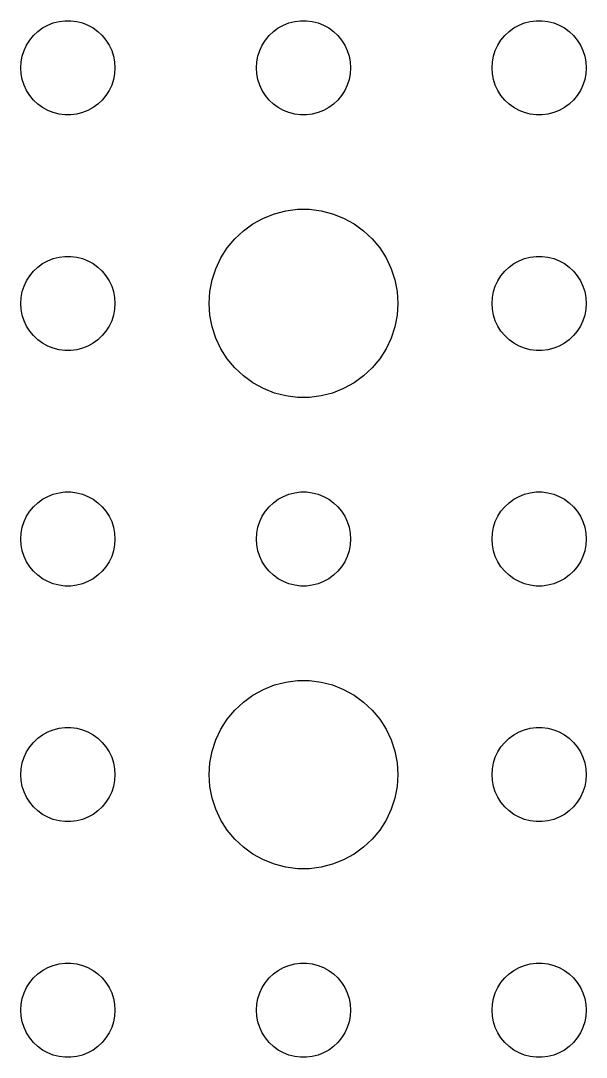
# Model space of a CAD drawing. Header units: metres. Extents: x -150 to 150, y -149 to 149.
# Drawn here: x 88.5 to 106.5, y -76.5 to -43.5 of the extents above; entities that cross this region are included whole.
import ezdxf

# ---------------------------------------------------------------- set-up
doc = ezdxf.new("R2010")
doc.units = ezdxf.units.M

msp = doc.modelspace()

# ---------------------------------------------------------------- linework, layer by layer
for p, q in [((89.5365, -43.5734), (89.7189, -43.5266)), ((89.7189, -43.5266), (89.9058, -43.503)), ((89.9058, -43.503), (90.0942, -43.503)), ((90.0942, -43.503), (90.2811, -43.5266)), ((90.2811, -43.5266), (90.4635, -43.5734)), ((97.0365, -43.5734), (97.2189, -43.5266)), ((97.2189, -43.5266), (97.4058, -43.503)), ((97.4058, -43.503), (97.5942, -43.503)), ((97.5942, -43.503), (97.7811, -43.5266)), ((97.7811, -43.5266), (97.9635, -43.5734)), ((104.536, -43.5734), (104.719, -43.5266)), ((104.719, -43.5266), (104.906, -43.503)), ((104.906, -43.503), (105.094, -43.503)), ((105.094, -43.503), (105.281, -43.5266)), ((105.281, -43.5266), (105.464, -43.5734)), ((88.9065, -43.9732), (89.0439, -43.8442)), ((89.0439, -43.8442), (89.1963, -43.7335)), ((89.1963, -43.7335), (89.3613, -43.6428)), ((89.3613, -43.6428), (89.5365, -43.5734)), ((90.4635, -43.5734), (90.6387, -43.6428)), ((90.6387, -43.6428), (90.8037, -43.7335)), ((90.8037, -43.7335), (90.9561, -43.8442)), ((90.9561, -43.8442), (91.0934, -43.9732)), ((96.4065, -43.9732), (96.5439, -43.8442)), ((96.5439, -43.8442), (96.6963, -43.7335)), ((96.6963, -43.7335), (96.8613, -43.6428)), ((96.8613, -43.6428), (97.0365, -43.5734)), ((97.9635, -43.5734), (98.1387, -43.6428)), ((98.1387, -43.6428), (98.3037, -43.7335)), ((98.3037, -43.7335), (98.4561, -43.8442)), ((98.4561, -43.8442), (98.5934, -43.9732)), ((103.907, -43.9732), (104.044, -43.8442)), ((104.044, -43.8442), (104.196, -43.7335)), ((104.196, -43.7335), (104.361, -43.6428)), ((104.361, -43.6428), (104.536, -43.5734)), ((105.464, -43.5734), (105.639, -43.6428)), ((105.639, -43.6428), (105.804, -43.7335)), ((105.804, -43.7335), (105.956, -43.8442)), ((105.956, -43.8442), (106.093, -43.9732)), ((88.6855, -44.2774), (88.7865, -44.1183)), ((88.7865, -44.1183), (88.9065, -43.9732)), ((91.0934, -43.9732), (91.2135, -44.1183)), ((91.2135, -44.1183), (91.3145, -44.2774)), ((96.1855, -44.2774), (96.2865, -44.1183)), ((96.2865, -44.1183), (96.4065, -43.9732)), ((98.5934, -43.9732), (98.7135, -44.1183)), ((98.7135, -44.1183), (98.8145, -44.2774)), ((103.686, -44.2774), (103.786, -44.1183)), ((103.786, -44.1183), (103.907, -43.9732)), ((106.093, -43.9732), (106.214, -44.1183)), ((106.214, -44.1183), (106.314, -44.2774)), ((88.5471, -44.627), (88.6053, -44.4478)), ((88.6053, -44.4478), (88.6855, -44.2774)), ((91.3145, -44.2774), (91.3947, -44.4478)), ((91.3947, -44.4478), (91.4529, -44.627)), ((96.0471, -44.627), (96.1053, -44.4478)), ((96.1053, -44.4478), (96.1855, -44.2774)), ((98.8145, -44.2774), (98.8947, -44.4478)), ((98.8947, -44.4478), (98.9529, -44.627)), ((103.547, -44.627), (103.605, -44.4478)), ((103.605, -44.4478), (103.686, -44.2774)), ((106.314, -44.2774), (106.395, -44.4478)), ((106.395, -44.4478), (106.453, -44.627)), ((88.5, -45), (88.5118, -44.812)), ((88.5118, -44.812), (88.5471, -44.627)), ((91.4529, -44.627), (91.4882, -44.812)), ((91.4882, -44.812), (91.5, -45)), ((96, -45), (96.0118, -44.812)), ((96.0118, -44.812), (96.0471, -44.627)), ((98.9529, -44.627), (98.9882, -44.812)), ((98.9882, -44.812), (99, -45)), ((103.5, -45), (103.512, -44.812)), ((103.512, -44.812), (103.547, -44.627)), ((106.453, -44.627), (106.488, -44.812)), ((106.488, -44.812), (106.5, -45)), ((88.5118, -45.188), (88.5, -45)), ((88.5471, -45.373), (88.5118, -45.188)), ((91.4882, -45.188), (91.4529, -45.373)), ((91.5, -45), (91.4882, -45.188)), ((96.0118, -45.188), (96, -45)), ((96.0471, -45.373), (96.0118, -45.188)), ((98.9882, -45.188), (98.9529, -45.373)), ((99, -45), (98.9882, -45.188)), ((103.512, -45.188), (103.5, -45)), ((103.547, -45.373), (103.512, -45.188)), ((106.488, -45.188), (106.453, -45.373)), ((106.5, -45), (106.488, -45.188)), ((88.6053, -45.5522), (88.5471, -45.373)), ((91.4529, -45.373), (91.3947, -45.5522)), ((96.1053, -45.5522), (96.0471, -45.373)), ((98.9529, -45.373), (98.8947, -45.5522)), ((103.605, -45.5522), (103.547, -45.373)), ((106.453, -45.373), (106.395, -45.5522)), ((88.6855, -45.7226), (88.6053, -45.5522)), ((88.7865, -45.8817), (88.6855, -45.7226)), ((91.3145, -45.7226), (91.2135, -45.8817)), ((91.3947, -45.5522), (91.3145, -45.7226)), ((96.1855, -45.7226), (96.1053, -45.5522)), ((96.2865, -45.8817), (96.1855, -45.7226)), ((98.8145, -45.7226), (98.7135, -45.8817)), ((98.8947, -45.5522), (98.8145, -45.7226)), ((103.686, -45.7226), (103.605, -45.5522)), ((103.786, -45.8817), (103.686, -45.7226)), ((106.314, -45.7226), (106.214, -45.8817)), ((106.395, -45.5522), (106.314, -45.7226)), ((88.9065, -46.0268), (88.7865, -45.8817)), ((89.0439, -46.1558), (88.9065, -46.0268)), ((89.1963, -46.2665), (89.0439, -46.1558)), ((90.9561, -46.1558), (90.8037, -46.2665)), ((91.0934, -46.0268), (90.9561, -46.1558)), ((91.2135, -45.8817), (91.0934, -46.0268)), ((96.4065, -46.0268), (96.2865, -45.8817)), ((96.5439, -46.1558), (96.4065, -46.0268)), ((96.6963, -46.2665), (96.5439, -46.1558)), ((98.4561, -46.1558), (98.3037, -46.2665)), ((98.5934, -46.0268), (98.4561, -46.1558)), ((98.7135, -45.8817), (98.5934, -46.0268)), ((103.907, -46.0268), (103.786, -45.8817)), ((104.044, -46.1558), (103.907, -46.0268)), ((104.196, -46.2665), (104.044, -46.1558)), ((105.956, -46.1558), (105.804, -46.2665)), ((106.093, -46.0268), (105.956, -46.1558)), ((106.214, -45.8817), (106.093, -46.0268)), ((89.3613, -46.3572), (89.1963, -46.2665)), ((89.5365, -46.4266), (89.3613, -46.3572)), ((89.7189, -46.4734), (89.5365, -46.4266)), ((89.9058, -46.497), (89.7189, -46.4734)), ((90.0942, -46.497), (89.9058, -46.497)), ((90.2811, -46.4734), (90.0942, -46.497)), ((90.4635, -46.4266), (90.2811, -46.4734)), ((90.6387, -46.3572), (90.4635, -46.4266)), ((90.8037, -46.2665), (90.6387, -46.3572)), ((96.8613, -46.3572), (96.6963, -46.2665)), ((97.0365, -46.4266), (96.8613, -46.3572)), ((97.2189, -46.4734), (97.0365, -46.4266)), ((97.4058, -46.497), (97.2189, -46.4734)), ((97.5942, -46.497), (97.4058, -46.497)), ((97.7811, -46.4734), (97.5942, -46.497)), ((97.9635, -46.4266), (97.7811, -46.4734)), ((98.1387, -46.3572), (97.9635, -46.4266)), ((98.3037, -46.2665), (98.1387, -46.3572)), ((104.361, -46.3572), (104.196, -46.2665)), ((104.536, -46.4266), (104.361, -46.3572)), ((104.719, -46.4734), (104.536, -46.4266)), ((104.906, -46.497), (104.719, -46.4734)), ((105.094, -46.497), (104.906, -46.497)), ((105.281, -46.4734), (105.094, -46.497)), ((105.464, -46.4266), (105.281, -46.4734)), ((105.639, -46.3572), (105.464, -46.4266)), ((105.804, -46.2665), (105.639, -46.3572)), ((95.8925, -49.967), (96.2227, -49.7855)), ((96.2227, -49.7855), (96.573, -49.6468)), ((96.573, -49.6468), (96.9379, -49.5531)), ((96.9379, -49.5531), (97.3116, -49.5059)), ((97.3116, -49.5059), (97.6884, -49.5059)), ((97.6884, -49.5059), (98.0621, -49.5531)), ((98.0621, -49.5531), (98.427, -49.6468)), ((98.427, -49.6468), (98.7773, -49.7855)), ((98.7773, -49.7855), (99.1075, -49.967)), ((95.5877, -50.1885), (95.8925, -49.967)), ((99.1075, -49.967), (99.4123, -50.1885)), ((95.073, -50.7366), (95.3131, -50.4464)), ((95.3131, -50.4464), (95.5877, -50.1885)), ((99.4123, -50.1885), (99.6869, -50.4464)), ((99.6869, -50.4464), (99.927, -50.7366)), ((94.8711, -51.0547), (95.073, -50.7366)), ((99.927, -50.7366), (100.129, -51.0547)), ((89.3613, -51.1428), (89.5365, -51.0734)), ((89.5365, -51.0734), (89.7189, -51.0266)), ((89.7189, -51.0266), (89.9058, -51.003)), ((89.9058, -51.003), (90.0942, -51.003)), ((90.0942, -51.003), (90.2811, -51.0266)), ((90.2811, -51.0266), (90.4635, -51.0734)), ((90.4635, -51.0734), (90.6387, -51.1428)), ((94.7107, -51.3956), (94.8711, -51.0547)), ((100.129, -51.0547), (100.289, -51.3956)), ((104.361, -51.1428), (104.536, -51.0734)), ((104.536, -51.0734), (104.719, -51.0266)), ((104.719, -51.0266), (104.906, -51.003)), ((104.906, -51.003), (105.094, -51.003)), ((105.094, -51.003), (105.281, -51.0266)), ((105.281, -51.0266), (105.464, -51.0734)), ((105.464, -51.0734), (105.639, -51.1428)), ((88.9065, -51.4732), (89.0439, -51.3442)), ((89.0439, -51.3442), (89.1963, -51.2335)), ((89.1963, -51.2335), (89.3613, -51.1428)), ((90.6387, -51.1428), (90.8037, -51.2335)), ((90.8037, -51.2335), (90.9561, -51.3442)), ((90.9561, -51.3442), (91.0934, -51.4732)), ((94.5943, -51.7539), (94.7107, -51.3956)), ((100.289, -51.3956), (100.406, -51.7539)), ((103.907, -51.4732), (104.044, -51.3442)), ((104.044, -51.3442), (104.196, -51.2335)), ((104.196, -51.2335), (104.361, -51.1428)), ((105.639, -51.1428), (105.804, -51.2335)), ((105.804, -51.2335), (105.956, -51.3442)), ((105.956, -51.3442), (106.093, -51.4732)), ((88.6053, -51.9478), (88.6855, -51.7774)), ((88.6855, -51.7774), (88.7865, -51.6183)), ((88.7865, -51.6183), (88.9065, -51.4732)), ((91.0934, -51.4732), (91.2135, -51.6183)), ((91.2135, -51.6183), (91.3145, -51.7774)), ((91.3145, -51.7774), (91.3947, -51.9478)), ((94.5237, -52.124), (94.5943, -51.7539)), ((100.406, -51.7539), (100.476, -52.124)), ((103.605, -51.9478), (103.686, -51.7774)), ((103.686, -51.7774), (103.786, -51.6183)), ((103.786, -51.6183), (103.907, -51.4732)), ((106.093, -51.4732), (106.214, -51.6183)), ((106.214, -51.6183), (106.314, -51.7774)), ((106.314, -51.7774), (106.395, -51.9478)), ((88.5118, -52.312), (88.5471, -52.127)), ((88.5471, -52.127), (88.6053, -51.9478)), ((91.3947, -51.9478), (91.4529, -52.127)), ((91.4529, -52.127), (91.4882, -52.312)), ((94.5, -52.5), (94.5237, -52.124)), ((100.476, -52.124), (100.5, -52.5)), ((103.512, -52.312), (103.547, -52.127)), ((103.547, -52.127), (103.605, -51.9478)), ((106.395, -51.9478), (106.453, -52.127)), ((106.453, -52.127), (106.488, -52.312)), ((88.5, -52.5), (88.5118, -52.312)), ((91.4882, -52.312), (91.5, -52.5)), ((103.5, -52.5), (103.512, -52.312)), ((106.488, -52.312), (106.5, -52.5)), ((88.5118, -52.688), (88.5, -52.5)), ((88.5471, -52.873), (88.5118, -52.688)), ((91.4882, -52.688), (91.4529, -52.873)), ((91.5, -52.5), (91.4882, -52.688)), ((94.5237, -52.876), (94.5, -52.5)), ((100.5, -52.5), (100.476, -52.876)), ((103.512, -52.688), (103.5, -52.5)), ((103.547, -52.873), (103.512, -52.688)), ((106.488, -52.688), (106.453, -52.873)), ((106.5, -52.5), (106.488, -52.688)), ((88.6053, -53.0522), (88.5471, -52.873)), ((88.6855, -53.2226), (88.6053, -53.0522)), ((91.3947, -53.0522), (91.3145, -53.2226)), ((91.4529, -52.873), (91.3947, -53.0522)), ((94.5943, -53.2461), (94.5237, -52.876)), ((100.476, -52.876), (100.406, -53.2461)), ((103.605, -53.0522), (103.547, -52.873)), ((103.686, -53.2226), (103.605, -53.0522)), ((106.395, -53.0522), (106.314, -53.2226)), ((106.453, -52.873), (106.395, -53.0522)), ((88.7865, -53.3817), (88.6855, -53.2226)), ((88.9065, -53.5268), (88.7865, -53.3817)), ((91.2135, -53.3817), (91.0934, -53.5268)), ((91.3145, -53.2226), (91.2135, -53.3817)), ((94.7107, -53.6044), (94.5943, -53.2461)), ((100.406, -53.2461), (100.289, -53.6044)), ((103.786, -53.3817), (103.686, -53.2226)), ((103.907, -53.5268), (103.786, -53.3817)), ((106.214, -53.3817), (106.093, -53.5268)), ((106.314, -53.2226), (106.214, -53.3817)), ((89.0439, -53.6558), (88.9065, -53.5268)), ((89.1963, -53.7665), (89.0439, -53.6558)), ((89.3613, -53.8572), (89.1963, -53.7665)), ((90.8037, -53.7665), (90.6387, -53.8572)), ((90.9561, -53.6558), (90.8037, -53.7665)), ((91.0934, -53.5268), (90.9561, -53.6558)), ((94.8711, -53.9453), (94.7107, -53.6044)), ((100.289, -53.6044), (100.129, -53.9453)), ((104.044, -53.6558), (103.907, -53.5268)), ((104.196, -53.7665), (104.044, -53.6558)), ((104.361, -53.8572), (104.196, -53.7665)), ((105.804, -53.7665), (105.639, -53.8572)), ((105.956, -53.6558), (105.804, -53.7665)), ((106.093, -53.5268), (105.956, -53.6558)), ((89.5365, -53.9266), (89.3613, -53.8572)), ((89.7189, -53.9734), (89.5365, -53.9266)), ((89.9058, -53.997), (89.7189, -53.9734)), ((90.0942, -53.997), (89.9058, -53.997)), ((90.2811, -53.9734), (90.0942, -53.997)), ((90.4635, -53.9266), (90.2811, -53.9734)), ((90.6387, -53.8572), (90.4635, -53.9266)), ((95.073, -54.2634), (94.8711, -53.9453)), ((100.129, -53.9453), (99.927, -54.2634)), ((104.536, -53.9266), (104.361, -53.8572)), ((104.719, -53.9734), (104.536, -53.9266)), ((104.906, -53.997), (104.719, -53.9734)), ((105.094, -53.997), (104.906, -53.997)), ((105.281, -53.9734), (105.094, -53.997)), ((105.464, -53.9266), (105.281, -53.9734)), ((105.639, -53.8572), (105.464, -53.9266)), ((95.3131, -54.5536), (95.073, -54.2634)), ((99.927, -54.2634), (99.6869, -54.5536)), ((95.5877, -54.8115), (95.3131, -54.5536)), ((99.6869, -54.5536), (99.4123, -54.8115)), ((95.8925, -55.033), (95.5877, -54.8115)), ((96.2227, -55.2145), (95.8925, -55.033)), ((99.1075, -55.033), (98.7773, -55.2145)), ((99.4123, -54.8115), (99.1075, -55.033)), ((96.573, -55.3532), (96.2227, -55.2145)), ((96.9379, -55.4469), (96.573, -55.3532)), ((98.427, -55.3532), (98.0621, -55.4469)), ((98.7773, -55.2145), (98.427, -55.3532)), ((97.3116, -55.4941), (96.9379, -55.4469)), ((97.6884, -55.4941), (97.3116, -55.4941)), ((98.0621, -55.4469), (97.6884, -55.4941)), ((89.1963, -58.7335), (89.3613, -58.6428)), ((89.3613, -58.6428), (89.5365, -58.5734)), ((89.5365, -58.5734), (89.7189, -58.5266)), ((89.7189, -58.5266), (89.9058, -58.503)), ((89.9058, -58.503), (90.0942, -58.503)), ((90.0942, -58.503), (90.2811, -58.5266)), ((90.2811, -58.5266), (90.4635, -58.5734)), ((90.4635, -58.5734), (90.6387, -58.6428)), ((90.6387, -58.6428), (90.8037, -58.7335)), ((96.6963, -58.7335), (96.8613, -58.6428)), ((96.8613, -58.6428), (97.0365, -58.5734)), ((97.0365, -58.5734), (97.2189, -58.5266)), ((97.2189, -58.5266), (97.4058, -58.503)), ((97.4058, -58.503), (97.5942, -58.503)), ((97.5942, -58.503), (97.7811, -58.5266)), ((97.7811, -58.5266), (97.9635, -58.5734)), ((97.9635, -58.5734), (98.1387, -58.6428)), ((98.1387, -58.6428), (98.3037, -58.7335)), ((104.196, -58.7335), (104.361, -58.6428)), ((104.361, -58.6428), (104.536, -58.5734)), ((104.536, -58.5734), (104.719, -58.5266)), ((104.719, -58.5266), (104.906, -58.503)), ((104.906, -58.503), (105.094, -58.503)), ((105.094, -58.503), (105.281, -58.5266)), ((105.281, -58.5266), (105.464, -58.5734)), ((105.464, -58.5734), (105.639, -58.6428)), ((105.639, -58.6428), (105.804, -58.7335)), ((88.7865, -59.1183), (88.9065, -58.9732)), ((88.9065, -58.9732), (89.0439, -58.8442)), ((89.0439, -58.8442), (89.1963, -58.7335)), ((90.8037, -58.7335), (90.9561, -58.8442)), ((90.9561, -58.8442), (91.0934, -58.9732)), ((91.0934, -58.9732), (91.2135, -59.1183)), ((96.2865, -59.1183), (96.4065, -58.9732)), ((96.4065, -58.9732), (96.5439, -58.8442)), ((96.5439, -58.8442), (96.6963, -58.7335)), ((98.3037, -58.7335), (98.4561, -58.8442)), ((98.4561, -58.8442), (98.5934, -58.9732)), ((98.5934, -58.9732), (98.7135, -59.1183)), ((103.786, -59.1183), (103.907, -58.9732)), ((103.907, -58.9732), (104.044, -58.8442)), ((104.044, -58.8442), (104.196, -58.7335)), ((105.804, -58.7335), (105.956, -58.8442)), ((105.956, -58.8442), (106.093, -58.9732)), ((106.093, -58.9732), (106.214, -59.1183)), ((88.6053, -59.4478), (88.6855, -59.2774)), ((88.6855, -59.2774), (88.7865, -59.1183)), ((91.2135, -59.1183), (91.3145, -59.2774)), ((91.3145, -59.2774), (91.3947, -59.4478)), ((96.1053, -59.4478), (96.1855, -59.2774)), ((96.1855, -59.2774), (96.2865, -59.1183)), ((98.7135, -59.1183), (98.8145, -59.2774)), ((98.8145, -59.2774), (98.8947, -59.4478)), ((103.605, -59.4478), (103.686, -59.2774)), ((103.686, -59.2774), (103.786, -59.1183)), ((106.214, -59.1183), (106.314, -59.2774)), ((106.314, -59.2774), (106.395, -59.4478)), ((88.5118, -59.812), (88.5471, -59.627)), ((88.5471, -59.627), (88.6053, -59.4478)), ((91.3947, -59.4478), (91.4529, -59.627)), ((91.4529, -59.627), (91.4882, -59.812)), ((96.0118, -59.812), (96.0471, -59.627)), ((96.0471, -59.627), (96.1053, -59.4478)), ((98.8947, -59.4478), (98.9529, -59.627)), ((98.9529, -59.627), (98.9882, -59.812)), ((103.512, -59.812), (103.547, -59.627)), ((103.547, -59.627), (103.605, -59.4478)), ((106.395, -59.4478), (106.453, -59.627)), ((106.453, -59.627), (106.488, -59.812)), ((88.5, -60), (88.5118, -59.812)), ((88.5118, -60.188), (88.5, -60)), ((91.4882, -59.812), (91.5, -60)), ((91.5, -60), (91.4882, -60.188)), ((96, -60), (96.0118, -59.812)), ((96.0118, -60.188), (96, -60)), ((98.9882, -59.812), (99, -60)), ((99, -60), (98.9882, -60.188)), ((103.5, -60), (103.512, -59.812)), ((103.512, -60.188), (103.5, -60)), ((106.488, -59.812), (106.5, -60)), ((106.5, -60), (106.488, -60.188)), ((88.5471, -60.373), (88.5118, -60.188)), ((88.6053, -60.5522), (88.5471, -60.373)), ((91.4529, -60.373), (91.3947, -60.5522)), ((91.4882, -60.188), (91.4529, -60.373)), ((96.0471, -60.373), (96.0118, -60.188)), ((96.1053, -60.5522), (96.0471, -60.373)), ((98.9529, -60.373), (98.8947, -60.5522)), ((98.9882, -60.188), (98.9529, -60.373)), ((103.547, -60.373), (103.512, -60.188)), ((103.605, -60.5522), (103.547, -60.373)), ((106.453, -60.373), (106.395, -60.5522)), ((106.488, -60.188), (106.453, -60.373)), ((88.6855, -60.7226), (88.6053, -60.5522)), ((91.3947, -60.5522), (91.3145, -60.7226)), ((96.1855, -60.7226), (96.1053, -60.5522)), ((98.8947, -60.5522), (98.8145, -60.7226)), ((103.686, -60.7226), (103.605, -60.5522)), ((106.395, -60.5522), (106.314, -60.7226)), ((88.7865, -60.8817), (88.6855, -60.7226)), ((88.9065, -61.0268), (88.7865, -60.8817)), ((89.0439, -61.1558), (88.9065, -61.0268)), ((91.0934, -61.0268), (90.9561, -61.1558)), ((91.2135, -60.8817), (91.0934, -61.0268)), ((91.3145, -60.7226), (91.2135, -60.8817)), ((96.2865, -60.8817), (96.1855, -60.7226)), ((96.4065, -61.0268), (96.2865, -60.8817)), ((96.5439, -61.1558), (96.4065, -61.0268)), ((98.5934, -61.0268), (98.4561, -61.1558)), ((98.7135, -60.8817), (98.5934, -61.0268)), ((98.8145, -60.7226), (98.7135, -60.8817)), ((103.786, -60.8817), (103.686, -60.7226)), ((103.907, -61.0268), (103.786, -60.8817)), ((104.044, -61.1558), (103.907, -61.0268)), ((106.093, -61.0268), (105.956, -61.1558)), ((106.214, -60.8817), (106.093, -61.0268)), ((106.314, -60.7226), (106.214, -60.8817)), ((89.1963, -61.2665), (89.0439, -61.1558)), ((89.3613, -61.3572), (89.1963, -61.2665)), ((89.5365, -61.4266), (89.3613, -61.3572)), ((90.6387, -61.3572), (90.4635, -61.4266)), ((90.8037, -61.2665), (90.6387, -61.3572)), ((90.9561, -61.1558), (90.8037, -61.2665)), ((96.6963, -61.2665), (96.5439, -61.1558)), ((96.8613, -61.3572), (96.6963, -61.2665)), ((97.0365, -61.4266), (96.8613, -61.3572)), ((98.1387, -61.3572), (97.9635, -61.4266)), ((98.3037, -61.2665), (98.1387, -61.3572)), ((98.4561, -61.1558), (98.3037, -61.2665)), ((104.196, -61.2665), (104.044, -61.1558)), ((104.361, -61.3572), (104.196, -61.2665)), ((104.536, -61.4266), (104.361, -61.3572)), ((105.639, -61.3572), (105.464, -61.4266)), ((105.804, -61.2665), (105.639, -61.3572)), ((105.956, -61.1558), (105.804, -61.2665)), ((89.7189, -61.4734), (89.5365, -61.4266)), ((89.9058, -61.497), (89.7189, -61.4734)), ((90.0942, -61.497), (89.9058, -61.497)), ((90.2811, -61.4734), (90.0942, -61.497)), ((90.4635, -61.4266), (90.2811, -61.4734)), ((97.2189, -61.4734), (97.0365, -61.4266)), ((97.4058, -61.497), (97.2189, -61.4734)), ((97.5942, -61.497), (97.4058, -61.497)), ((97.7811, -61.4734), (97.5942, -61.497)), ((97.9635, -61.4266), (97.7811, -61.4734)), ((104.719, -61.4734), (104.536, -61.4266)), ((104.906, -61.497), (104.719, -61.4734)), ((105.094, -61.497), (104.906, -61.497)), ((105.281, -61.4734), (105.094, -61.497)), ((105.464, -61.4266), (105.281, -61.4734)), ((96.2227, -64.7855), (96.573, -64.6468)), ((96.573, -64.6468), (96.9379, -64.5531)), ((96.9379, -64.5531), (97.3116, -64.5059)), ((97.3116, -64.5059), (97.6884, -64.5059)), ((97.6884, -64.5059), (98.0621, -64.5531)), ((98.0621, -64.5531), (98.427, -64.6468)), ((98.427, -64.6468), (98.7773, -64.7855)), ((95.5877, -65.1885), (95.8925, -64.967)), ((95.8925, -64.967), (96.2227, -64.7855)), ((98.7773, -64.7855), (99.1075, -64.967)), ((99.1075, -64.967), (99.4123, -65.1885)), ((95.3131, -65.4464), (95.5877, -65.1885)), ((99.4123, -65.1885), (99.6869, -65.4464)), ((95.073, -65.7366), (95.3131, -65.4464)), ((99.6869, -65.4464), (99.927, -65.7366)), ((94.8711, -66.0547), (95.073, -65.7366)), ((99.927, -65.7366), (100.129, -66.0547)), ((89.0439, -66.3442), (89.1963, -66.2335)), ((89.1963, -66.2335), (89.3613, -66.1428)), ((89.3613, -66.1428), (89.5365, -66.0734)), ((89.5365, -66.0734), (89.7189, -66.0266)), ((89.7189, -66.0266), (89.9058, -66.003)), ((89.9058, -66.003), (90.0942, -66.003)), ((90.0942, -66.003), (90.2811, -66.0266)), ((90.2811, -66.0266), (90.4635, -66.0734)), ((90.4635, -66.0734), (90.6387, -66.1428)), ((90.6387, -66.1428), (90.8037, -66.2335)), ((90.8037, -66.2335), (90.9561, -66.3442)), ((94.7107, -66.3956), (94.8711, -66.0547)), ((100.129, -66.0547), (100.289, -66.3956)), ((104.044, -66.3442), (104.196, -66.2335)), ((104.196, -66.2335), (104.361, -66.1428)), ((104.361, -66.1428), (104.536, -66.0734)), ((104.536, -66.0734), (104.719, -66.0266)), ((104.719, -66.0266), (104.906, -66.003)), ((104.906, -66.003), (105.094, -66.003)), ((105.094, -66.003), (105.281, -66.0266)), ((105.281, -66.0266), (105.464, -66.0734)), ((105.464, -66.0734), (105.639, -66.1428)), ((105.639, -66.1428), (105.804, -66.2335)), ((105.804, -66.2335), (105.956, -66.3442)), ((88.6855, -66.7774), (88.7865, -66.6183)), ((88.7865, -66.6183), (88.9065, -66.4732)), ((88.9065, -66.4732), (89.0439, -66.3442)), ((90.9561, -66.3442), (91.0934, -66.4732)), ((91.0934, -66.4732), (91.2135, -66.6183)), ((91.2135, -66.6183), (91.3145, -66.7774)), ((94.5943, -66.7539), (94.7107, -66.3956)), ((100.289, -66.3956), (100.406, -66.7539)), ((103.686, -66.7774), (103.786, -66.6183)), ((103.786, -66.6183), (103.907, -66.4732)), ((103.907, -66.4732), (104.044, -66.3442)), ((105.956, -66.3442), (106.093, -66.4732)), ((106.093, -66.4732), (106.214, -66.6183)), ((106.214, -66.6183), (106.314, -66.7774)), ((88.5471, -67.127), (88.6053, -66.9478)), ((88.6053, -66.9478), (88.6855, -66.7774)), ((91.3145, -66.7774), (91.3947, -66.9478)), ((91.3947, -66.9478), (91.4529, -67.127)), ((94.5237, -67.124), (94.5943, -66.7539)), ((100.406, -66.7539), (100.476, -67.124)), ((103.547, -67.127), (103.605, -66.9478)), ((103.605, -66.9478), (103.686, -66.7774)), ((106.314, -66.7774), (106.395, -66.9478)), ((106.395, -66.9478), (106.453, -67.127)), ((88.5118, -67.312), (88.5471, -67.127)), ((91.4529, -67.127), (91.4882, -67.312)), ((94.5, -67.5), (94.5237, -67.124)), ((100.476, -67.124), (100.5, -67.5)), ((103.512, -67.312), (103.547, -67.127)), ((106.453, -67.127), (106.488, -67.312)), ((88.5, -67.5), (88.5118, -67.312)), ((88.5118, -67.688), (88.5, -67.5)), ((91.4882, -67.312), (91.5, -67.5)), ((91.5, -67.5), (91.4882, -67.688)), ((94.5237, -67.876), (94.5, -67.5)), ((100.5, -67.5), (100.476, -67.876)), ((103.5, -67.5), (103.512, -67.312)), ((103.512, -67.688), (103.5, -67.5)), ((106.488, -67.312), (106.5, -67.5)), ((106.5, -67.5), (106.488, -67.688)), ((88.5471, -67.873), (88.5118, -67.688)), ((88.6053, -68.0522), (88.5471, -67.873)), ((91.4529, -67.873), (91.3947, -68.0522)), ((91.4882, -67.688), (91.4529, -67.873)), ((94.5943, -68.2461), (94.5237, -67.876)), ((100.476, -67.876), (100.406, -68.2461)), ((103.547, -67.873), (103.512, -67.688)), ((103.605, -68.0522), (103.547, -67.873)), ((106.453, -67.873), (106.395, -68.0522)), ((106.488, -67.688), (106.453, -67.873)), ((88.6855, -68.2226), (88.6053, -68.0522)), ((88.7865, -68.3817), (88.6855, -68.2226)), ((91.3145, -68.2226), (91.2135, -68.3817)), ((91.3947, -68.0522), (91.3145, -68.2226)), ((94.7107, -68.6044), (94.5943, -68.2461)), ((100.406, -68.2461), (100.289, -68.6044)), ((103.686, -68.2226), (103.605, -68.0522)), ((103.786, -68.3817), (103.686, -68.2226)), ((106.314, -68.2226), (106.214, -68.3817)), ((106.395, -68.0522), (106.314, -68.2226)), ((88.9065, -68.5268), (88.7865, -68.3817)), ((89.0439, -68.6558), (88.9065, -68.5268)), ((91.0934, -68.5268), (90.9561, -68.6558)), ((91.2135, -68.3817), (91.0934, -68.5268)), ((94.8711, -68.9453), (94.7107, -68.6044)), ((100.289, -68.6044), (100.129, -68.9453)), ((103.907, -68.5268), (103.786, -68.3817)), ((104.044, -68.6558), (103.907, -68.5268)), ((106.093, -68.5268), (105.956, -68.6558)), ((106.214, -68.3817), (106.093, -68.5268)), ((89.1963, -68.7665), (89.0439, -68.6558)), ((89.3613, -68.8572), (89.1963, -68.7665)), ((89.5365, -68.9266), (89.3613, -68.8572)), ((89.7189, -68.9734), (89.5365, -68.9266)), ((90.4635, -68.9266), (90.2811, -68.9734)), ((90.6387, -68.8572), (90.4635, -68.9266)), ((90.8037, -68.7665), (90.6387, -68.8572)), ((90.9561, -68.6558), (90.8037, -68.7665)), ((95.073, -69.2634), (94.8711, -68.9453)), ((100.129, -68.9453), (99.927, -69.2634)), ((104.196, -68.7665), (104.044, -68.6558)), ((104.361, -68.8572), (104.196, -68.7665)), ((104.536, -68.9266), (104.361, -68.8572)), ((104.719, -68.9734), (104.536, -68.9266)), ((105.464, -68.9266), (105.281, -68.9734)), ((105.639, -68.8572), (105.464, -68.9266)), ((105.804, -68.7665), (105.639, -68.8572)), ((105.956, -68.6558), (105.804, -68.7665)), ((89.9058, -68.997), (89.7189, -68.9734)), ((90.0942, -68.997), (89.9058, -68.997)), ((90.2811, -68.9734), (90.0942, -68.997)), ((95.3131, -69.5536), (95.073, -69.2634)), ((99.927, -69.2634), (99.6869, -69.5536)), ((104.906, -68.997), (104.719, -68.9734)), ((105.094, -68.997), (104.906, -68.997)), ((105.281, -68.9734), (105.094, -68.997)), ((95.5877, -69.8115), (95.3131, -69.5536)), ((99.6869, -69.5536), (99.4123, -69.8115)), ((95.8925, -70.033), (95.5877, -69.8115)), ((99.4123, -69.8115), (99.1075, -70.033)), ((96.2227, -70.2145), (95.8925, -70.033)), ((96.573, -70.3532), (96.2227, -70.2145)), ((98.7773, -70.2145), (98.427, -70.3532)), ((99.1075, -70.033), (98.7773, -70.2145)), ((96.9379, -70.4469), (96.573, -70.3532)), ((97.3116, -70.4941), (96.9379, -70.4469)), ((97.6884, -70.4941), (97.3116, -70.4941)), ((98.0621, -70.4469), (97.6884, -70.4941)), ((98.427, -70.3532), (98.0621, -70.4469)), ((89.3613, -73.6428), (89.5365, -73.5734)), ((89.5365, -73.5734), (89.7189, -73.5266)), ((89.7189, -73.5266), (89.9058, -73.503)), ((89.9058, -73.503), (90.0942, -73.503)), ((90.0942, -73.503), (90.2811, -73.5266)), ((90.2811, -73.5266), (90.4635, -73.5734)), ((90.4635, -73.5734), (90.6387, -73.6428)), ((96.8613, -73.6428), (97.0365, -73.5734)), ((97.0365, -73.5734), (97.2189, -73.5266)), ((97.2189, -73.5266), (97.4058, -73.503)), ((97.4058, -73.503), (97.5942, -73.503)), ((97.5942, -73.503), (97.7811, -73.5266)), ((97.7811, -73.5266), (97.9635, -73.5734)), ((97.9635, -73.5734), (98.1387, -73.6428)), ((104.361, -73.6428), (104.536, -73.5734)), ((104.536, -73.5734), (104.719, -73.5266)), ((104.719, -73.5266), (104.906, -73.503)), ((104.906, -73.503), (105.094, -73.503)), ((105.094, -73.503), (105.281, -73.5266)), ((105.281, -73.5266), (105.464, -73.5734)), ((105.464, -73.5734), (105.639, -73.6428)), ((88.9065, -73.9732), (89.0439, -73.8442)), ((89.0439, -73.8442), (89.1963, -73.7335)), ((89.1963, -73.7335), (89.3613, -73.6428)), ((90.6387, -73.6428), (90.8037, -73.7335)), ((90.8037, -73.7335), (90.9561, -73.8442)), ((90.9561, -73.8442), (91.0934, -73.9732)), ((96.4065, -73.9732), (96.5439, -73.8442)), ((96.5439, -73.8442), (96.6963, -73.7335)), ((96.6963, -73.7335), (96.8613, -73.6428)), ((98.1387, -73.6428), (98.3037, -73.7335)), ((98.3037, -73.7335), (98.4561, -73.8442)), ((98.4561, -73.8442), (98.5934, -73.9732)), ((103.907, -73.9732), (104.044, -73.8442)), ((104.044, -73.8442), (104.196, -73.7335)), ((104.196, -73.7335), (104.361, -73.6428)), ((105.639, -73.6428), (105.804, -73.7335)), ((105.804, -73.7335), (105.956, -73.8442)), ((105.956, -73.8442), (106.093, -73.9732)), ((88.6855, -74.2774), (88.7865, -74.1183)), ((88.7865, -74.1183), (88.9065, -73.9732)), ((91.0934, -73.9732), (91.2135, -74.1183)), ((91.2135, -74.1183), (91.3145, -74.2774)), ((96.1855, -74.2774), (96.2865, -74.1183)), ((96.2865, -74.1183), (96.4065, -73.9732)), ((98.5934, -73.9732), (98.7135, -74.1183)), ((98.7135, -74.1183), (98.8145, -74.2774)), ((103.686, -74.2774), (103.786, -74.1183)), ((103.786, -74.1183), (103.907, -73.9732)), ((106.093, -73.9732), (106.214, -74.1183)), ((106.214, -74.1183), (106.314, -74.2774)), ((88.5471, -74.627), (88.6053, -74.4478)), ((88.6053, -74.4478), (88.6855, -74.2774)), ((91.3145, -74.2774), (91.3947, -74.4478)), ((91.3947, -74.4478), (91.4529, -74.627)), ((96.0471, -74.627), (96.1053, -74.4478)), ((96.1053, -74.4478), (96.1855, -74.2774)), ((98.8145, -74.2774), (98.8947, -74.4478)), ((98.8947, -74.4478), (98.9529, -74.627)), ((103.547, -74.627), (103.605, -74.4478)), ((103.605, -74.4478), (103.686, -74.2774)), ((106.314, -74.2774), (106.395, -74.4478)), ((106.395, -74.4478), (106.453, -74.627)), ((88.5, -75), (88.5118, -74.812)), ((88.5118, -74.812), (88.5471, -74.627)), ((91.4529, -74.627), (91.4882, -74.812)), ((91.4882, -74.812), (91.5, -75)), ((96, -75), (96.0118, -74.812)), ((96.0118, -74.812), (96.0471, -74.627)), ((98.9529, -74.627), (98.9882, -74.812)), ((98.9882, -74.812), (99, -75)), ((103.5, -75), (103.512, -74.812)), ((103.512, -74.812), (103.547, -74.627)), ((106.453, -74.627), (106.488, -74.812)), ((106.488, -74.812), (106.5, -75)), ((88.5118, -75.188), (88.5, -75)), ((88.5471, -75.373), (88.5118, -75.188)), ((91.4882, -75.188), (91.4529, -75.373)), ((91.5, -75), (91.4882, -75.188)), ((96.0118, -75.188), (96, -75)), ((96.0471, -75.373), (96.0118, -75.188)), ((98.9882, -75.188), (98.9529, -75.373)), ((99, -75), (98.9882, -75.188)), ((103.512, -75.188), (103.5, -75)), ((103.547, -75.373), (103.512, -75.188)), ((106.488, -75.188), (106.453, -75.373)), ((106.5, -75), (106.488, -75.188)), ((88.6053, -75.5522), (88.5471, -75.373)), ((88.6855, -75.7226), (88.6053, -75.5522)), ((91.3947, -75.5522), (91.3145, -75.7226)), ((91.4529, -75.373), (91.3947, -75.5522)), ((96.1053, -75.5522), (96.0471, -75.373)), ((96.1855, -75.7226), (96.1053, -75.5522)), ((98.8947, -75.5522), (98.8145, -75.7226)), ((98.9529, -75.373), (98.8947, -75.5522)), ((103.605, -75.5522), (103.547, -75.373)), ((103.686, -75.7226), (103.605, -75.5522)), ((106.395, -75.5522), (106.314, -75.7226)), ((106.453, -75.373), (106.395, -75.5522)), ((88.7865, -75.8817), (88.6855, -75.7226)), ((88.9065, -76.0268), (88.7865, -75.8817)), ((91.2135, -75.8817), (91.0934, -76.0268)), ((91.3145, -75.7226), (91.2135, -75.8817)), ((96.2865, -75.8817), (96.1855, -75.7226)), ((96.4065, -76.0268), (96.2865, -75.8817)), ((98.7135, -75.8817), (98.5934, -76.0268)), ((98.8145, -75.7226), (98.7135, -75.8817)), ((103.786, -75.8817), (103.686, -75.7226)), ((103.907, -76.0268), (103.786, -75.8817)), ((106.214, -75.8817), (106.093, -76.0268)), ((106.314, -75.7226), (106.214, -75.8817)), ((89.0439, -76.1558), (88.9065, -76.0268)), ((89.1963, -76.2665), (89.0439, -76.1558)), ((90.9561, -76.1558), (90.8037, -76.2665)), ((91.0934, -76.0268), (90.9561, -76.1558)), ((96.5439, -76.1558), (96.4065, -76.0268)), ((96.6963, -76.2665), (96.5439, -76.1558)), ((98.4561, -76.1558), (98.3037, -76.2665)), ((98.5934, -76.0268), (98.4561, -76.1558)), ((104.044, -76.1558), (103.907, -76.0268)), ((104.196, -76.2665), (104.044, -76.1558)), ((105.956, -76.1558), (105.804, -76.2665)), ((106.093, -76.0268), (105.956, -76.1558)), ((89.3613, -76.3572), (89.1963, -76.2665)), ((89.5365, -76.4266), (89.3613, -76.3572)), ((89.7189, -76.4734), (89.5365, -76.4266)), ((89.9058, -76.497), (89.7189, -76.4734)), ((90.0942, -76.497), (89.9058, -76.497)), ((90.2811, -76.4734), (90.0942, -76.497)), ((90.4635, -76.4266), (90.2811, -76.4734)), ((90.6387, -76.3572), (90.4635, -76.4266)), ((90.8037, -76.2665), (90.6387, -76.3572)), ((96.8613, -76.3572), (96.6963, -76.2665)), ((97.0365, -76.4266), (96.8613, -76.3572)), ((97.2189, -76.4734), (97.0365, -76.4266)), ((97.4058, -76.497), (97.2189, -76.4734)), ((97.5942, -76.497), (97.4058, -76.497)), ((97.7811, -76.4734), (97.5942, -76.497)), ((97.9635, -76.4266), (97.7811, -76.4734)), ((98.1387, -76.3572), (97.9635, -76.4266)), ((98.3037, -76.2665), (98.1387, -76.3572)), ((104.361, -76.3572), (104.196, -76.2665)), ((104.536, -76.4266), (104.361, -76.3572)), ((104.719, -76.4734), (104.536, -76.4266)), ((104.906, -76.497), (104.719, -76.4734)), ((105.094, -76.497), (104.906, -76.497)), ((105.281, -76.4734), (105.094, -76.497)), ((105.464, -76.4266), (105.281, -76.4734)), ((105.639, -76.3572), (105.464, -76.4266)), ((105.804, -76.2665), (105.639, -76.3572))]:
    msp.add_line(p, q)

doc.saveas('drawing.dxf')
